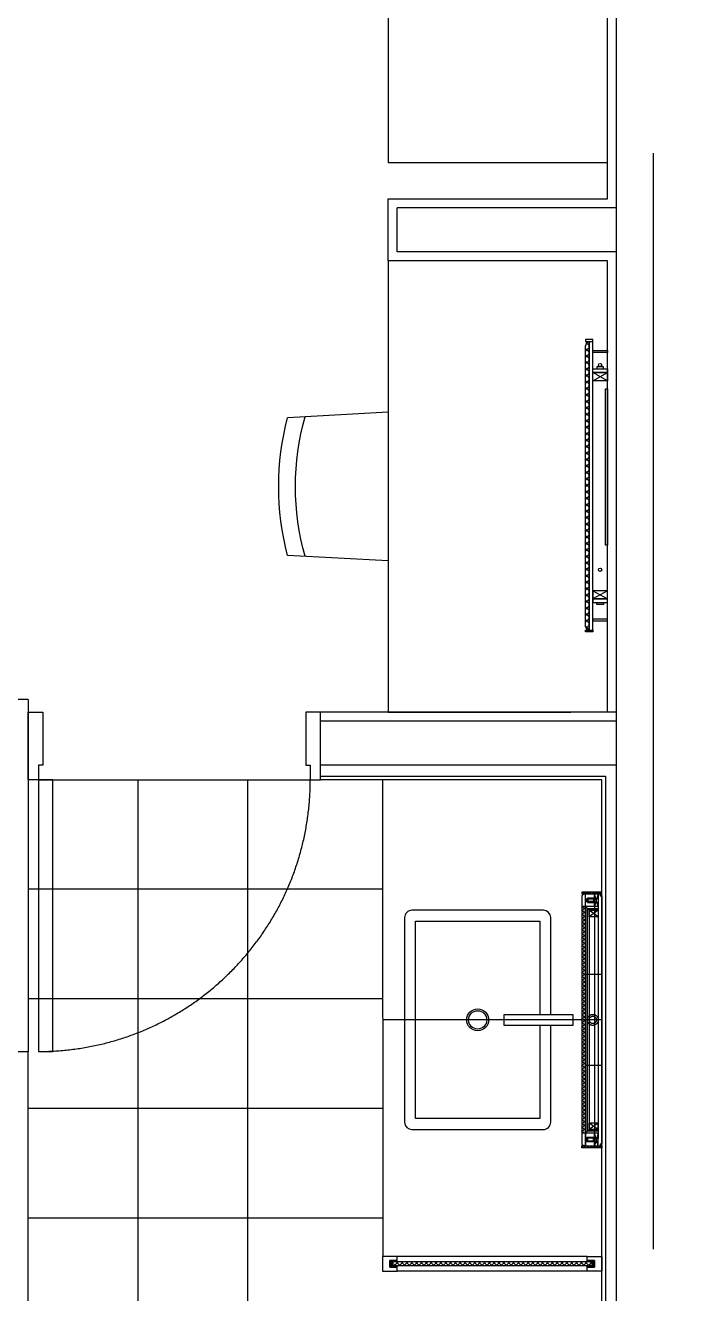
# Model space of a CAD drawing. Header units: millimetres. Extents: x 10000 to 302800, y 6800 to 229018.
# Drawn here: x 197661 to 199478, y 156215 to 159687 of the extents above; entities that cross this region are included whole.
import ezdxf

# ---------------------------------------------------------------- set-up
doc = ezdxf.new("R2010")
doc.units = ezdxf.units.MM
doc.header["$LTSCALE"] = 400
doc.header["$MEASUREMENT"] = 0
for name, pattern in [('X-GRID_5~ROOF$0$CENTER2', [1.125, 0.75, -0.125, 0.125, -0.125]), ('X-ROOM TYPE-SR-2bay_1_8F 확장형-2$0$CONTINOUS', [0]), ('X-ROOM TYPE-SR-2bay_1_8F 확장형-2$0$HIDDEN', [0.375, 0.25, -0.125]), ('X-ROOM TYPE-SR-2bay_1_8F 확장형-2$0$X-ROOM TYPE-SR-2bay_1$0$PHANTOM2', [1.25, 0.625, -0.125, 0.125, -0.125, 0.125, -0.125])]:
    doc.linetypes.add(name, pattern=pattern)
doc.layers.get('0').update_dxf_attribs({"linetype": 'CONTINUOUS'})
for name, color, linetype in [('A-DIM1', 7, 'CONTINUOUS'), ('X-EXT_8F$0$A-254', 254, 'CONTINUOUS'), ('X-GRID_5~ROOF$0$A-CEN1', 1, 'X-GRID_5~ROOF$0$CENTER2'), ('X-ROOM TYPE-SR-2bay_1_8F 확장형-2$0$.WA_Built-in', 252, 'CONTINUOUS'), ('X-ROOM TYPE-SR-2bay_1_8F 확장형-2$0$.WA_BUILT-IN LOW', 252, 'CONTINUOUS'), ('X-ROOM TYPE-SR-2bay_1_8F 확장형-2$0$.WA_Built-in mirror', 252, 'CONTINUOUS'), ('X-ROOM TYPE-SR-2bay_1_8F 확장형-2$0$.WA_Built-in_Lower', 252, 'CONTINUOUS'), ('X-ROOM TYPE-SR-2bay_1_8F 확장형-2$0$.WA_Dim-sc2', 252, 'CONTINUOUS'), ('X-ROOM TYPE-SR-2bay_1_8F 확장형-2$0$.WA_Door Sliding', 252, 'CONTINUOUS'), ('X-ROOM TYPE-SR-2bay_1_8F 확장형-2$0$.WA_Door Swing', 252, 'CONTINUOUS'), ('X-ROOM TYPE-SR-2bay_1_8F 확장형-2$0$.WA_Floor-Fin', 252, 'CONTINUOUS'), ('X-ROOM TYPE-SR-2bay_1_8F 확장형-2$0$.WA_FP_Furn', 252, 'X-ROOM TYPE-SR-2bay_1_8F 확장형-2$0$CONTINOUS'), ('X-ROOM TYPE-SR-2bay_1_8F 확장형-2$0$.WA_FRAMES', 252, 'CONTINUOUS'), ('X-ROOM TYPE-SR-2bay_1_8F 확장형-2$0$.WA_Framing', 252, 'CONTINUOUS'), ('X-ROOM TYPE-SR-2bay_1_8F 확장형-2$0$.WA_GLASSDOOR', 252, 'CONTINUOUS'), ('X-ROOM TYPE-SR-2bay_1_8F 확장형-2$0$.WA_Light', 252, 'CONTINUOUS'), ('X-ROOM TYPE-SR-2bay_1_8F 확장형-2$0$.WA_M ETAL', 252, 'CONTINUOUS'), ('X-ROOM TYPE-SR-2bay_1_8F 확장형-2$0$.WA_METAL', 252, 'CONTINUOUS'), ('X-ROOM TYPE-SR-2bay_1_8F 확장형-2$0$.WA_Plaster', 252, 'CONTINUOUS'), ('X-ROOM TYPE-SR-2bay_1_8F 확장형-2$0$.WA_Sani', 252, 'CONTINUOUS'), ('X-ROOM TYPE-SR-2bay_1_8F 확장형-2$0$.WA_Sani Hidden', 252, 'CONTINUOUS'), ('X-ROOM TYPE-SR-2bay_1_8F 확장형-2$0$.WA_Sani-Fix', 252, 'CONTINUOUS'), ('X-ROOM TYPE-SR-2bay_1_8F 확장형-2$0$.WA_Wall-Fin', 252, 'CONTINUOUS'), ('X-ROOM TYPE-SR-2bay_1_8F 확장형-2$0$.WA_Wall-Finish', 252, 'CONTINUOUS'), ('X-ROOM TYPE-SR-2bay_1_8F 확장형-2$0$.WA_Wall-Glass', 252, 'CONTINUOUS'), ('X-ROOM TYPE-SR-2bay_1_8F 확장형-2$0$A-WALD', 7, 'CONTINUOUS'), ('X-ROOM TYPE-SR-2bay_1_8F 확장형-2$0$X-ROOM TYPE-SR-2bay_1$0$.WA_Sani-Fix', 252, 'CONTINUOUS'), ('X-ROOM TYPE-SR-2bay_1_8F 확장형-2$0$X-ROOM TYPE-SR-2bay_1$0$__Door-bomba', 252, 'CONTINUOUS')]:
    doc.layers.add(name, color=color, linetype=linetype)

# ---------------------------------------------------------------- blocks, each defined once
blk = doc.blocks.new('X-EXT_8F')
at = {"layer": 'X-EXT_8F$0$A-254'}
h = blk.add_hatch(dxfattribs=at)
h.set_pattern_fill('LINE', color=252, scale=100, angle=90)
h.set_pattern_definition([(90, (0, 0), (-317.5, 2e-14), [])])
edge = h.paths.add_edge_path()
edge.add_line((214444.8, 68021.2), (188877.6, 70521.2))
edge.add_line((188877.6, 70521.2), (174255.5, 70521.2))
edge.add_arc((174255.5, 68371.2), 2150, 90, 167)
edge.add_line((172160.6, 68854.9), (172053.9, 68392.8))
edge.add_arc((174148.8, 67909.2), 2150, 167, 180)
edge.add_line((171998.8, 67909.2), (171998.8, 38021.2))
edge.add_arc((174148.8, 38021.2), 2150, 180, 270)
edge.add_line((174148.8, 35871.2), (195098.8, 35871.2))
edge.add_line((195098.8, 35871.2), (195098.8, 36521.2))
edge.add_line((195098.8, 36521.2), (174648.8, 36521.2))
edge.add_arc((174648.8, 38021.2), 1500, 180, 270, ccw=False)
edge.add_line((173148.8, 38021.2), (173148.8, 67371.2))
edge.add_arc((174648.8, 67371.2), 1500, 90, 180, ccw=False)
edge.add_line((174648.8, 68871.2), (187974.8, 68871.2))
edge.add_line((187974.8, 68871.2), (202089.9, 68021.2))
edge.add_line((202089.9, 68021.2), (214444.8, 68021.2))
blk = doc.blocks.new('X-GRID_5~ROOF')
at = {"layer": 'X-GRID_5~ROOF$0$A-CEN1', "ltscale": 10}
blk.add_line((194598.8, 81871.2), (194598.8, 33068.4), dxfattribs=at)
blk = doc.blocks.new('X-ROOM TYPE-SR-2bay_1_8F 확장형-2$0$DOOR-800(WET)')
at = {"linetype": 'X-ROOM TYPE-SR-2bay_1_8F 확장형-2$0$X-ROOM TYPE-SR-2bay_1$0$PHANTOM2', "ltscale": 200}
blk.add_arc((-92.5, -28), 744, 180, 270, dxfattribs=at)
at = {"layer": 'X-ROOM TYPE-SR-2bay_1_8F 확장형-2$0$.WA_Floor-Fin'}
blk.add_line((-92.5, -28), (-92.5, -772), dxfattribs=at)
at = {"layer": 'X-ROOM TYPE-SR-2bay_1_8F 확장형-2$0$X-ROOM TYPE-SR-2bay_1$0$__Door-bomba'}
for points in [[(92.5, 0), (92.5, -40), (-52.5, -40), (-52.5, -28), (-92.5, -28), (-92.5, 0)], [(-92.5, -28), (-836.5, -28), (-836.5, -68), (-92.5, -68)], [(92.5, -800), (92.5, -760), (-52.5, -760), (-52.5, -772), (-92.5, -772), (-92.5, -800)]]:
    blk.add_lwpolyline(points, close=True, dxfattribs=at)
blk = doc.blocks.new('X-ROOM TYPE-SR-2bay_1_8F 확장형-2$0$X-ROOM TYPE-SR-2bay_1$0$A$Cb303d7f0')
at = {"layer": 'X-ROOM TYPE-SR-2bay_1_8F 확장형-2$0$.WA_Sani-Fix', "ltscale": 250}
for p, q in [((0.1, 482.1), (0, 482.1)), ((0, 482.1), (2.4, 482.1)), ((0, 482.1), (0, 482.1)), ((0.1, 455.8), (0, 455.7)), ((0, 455.7), (2.4, 455.7)), ((0, 455.7), (0, 455.7)), ((0.1, 455.8), (0.1, 482.1)), ((2.4, 484.9), (2.9, 485.4)), ((2.9, 485.3), (2.4, 484.8)), ((2.4, 484.9), (2.4, 453)), ((2.4, 478.1), (2.9, 478.5)), ((2.4, 475.6), (2.9, 475.7)), ((2.4, 462.3), (2.9, 462.2)), ((2.4, 459.7), (2.9, 459.3)), ((2.4, 453), (2.9, 452.5)), ((2.4, 453), (2.9, 452.5)), ((2.9, 485.4), (2.9, 452.5)), ((2.9, 485.4), (17.9, 485.4)), ((17.9, 485.3), (2.9, 485.3)), ((17.9, 478.5), (2.9, 478.5)), ((17.9, 475.7), (2.9, 475.7)), ((17.9, 462.2), (2.9, 462.2)), ((17.9, 459.3), (2.9, 459.3)), ((17.9, 452.5), (2.9, 452.5)), ((2.9, 452.5), (17.9, 452.5)), ((17.9, 485.4), (18.4, 484.9)), ((17.9, 485.4), (17.9, 452.5)), ((18.4, 484.8), (17.9, 485.3)), ((18.4, 478.1), (17.9, 478.5)), ((18.4, 475.6), (17.9, 475.7)), ((18.4, 462.3), (17.9, 462.2)), ((18.4, 459.7), (17.9, 459.3)), ((17.9, 452.5), (18.4, 453)), ((17.9, 452.5), (18.4, 453)), ((18.4, 484.9), (18.4, 453)), ((19.1, 458.5), (18.4, 458.5)), ((61.3, 469), (19.1, 469)), ((19.1, 469), (19.1, 468.5)), ((19.1, 469), (19.1, 468.5)), ((19.1, 468.6), (19.1, 468.6)), ((19.1, 468.5), (19.1, 281.5)), ((37.4, 469), (37.4, 469)), ((37.4, 469), (37.5, 468.9)), ((37.5, 468.9), (37.5, 469)), ((37.5, 468.9), (37.8, 468.9)), ((37.5, 468.9), (37.5, 468.9)), ((37.8, 468.9), (37.8, 468)), ((42.6, 468), (37.8, 468)), ((39.4, 469), (39.4, 468)), ((40.2, 467.2), (40.2, 468)), ((40.2, 390), (40.2, 463.8)), ((41, 469), (41, 468)), ((42.6, 468.9), (42.9, 468.9)), ((42.6, 468.9), (42.6, 468)), ((42.9, 469), (42.9, 469)), ((42.9, 469), (42.9, 468.9)), ((42.9, 468.9), (43, 468.9)), ((43, 468.9), (43, 469)), ((43, 469), (43, 469)), ((61.3, 469), (61.3, 468.5)), ((61.3, 469), (61.3, 468.5)), ((61.3, 390), (61.3, 468.5)), ((19.1, 445.6), (17.9, 444.4)), ((17.9, 444.4), (19.1, 443.2)), ((40.2, 286.2), (40.2, 360)), ((61.3, 281.5), (61.3, 360)), ((0.1, 294.2), (0, 294.3)), ((0, 294.3), (2.4, 294.3)), ((0, 294.3), (0, 294.3)), ((0.1, 294.2), (0.1, 267.9)), ((2.4, 297), (2.9, 297.5)), ((2.4, 297), (2.9, 297.5)), ((2.4, 265.1), (2.4, 297)), ((2.4, 290.3), (2.9, 290.7)), ((2.4, 287.7), (2.9, 287.8)), ((2.9, 264.6), (2.9, 297.5)), ((17.9, 297.5), (2.9, 297.5)), ((2.9, 297.5), (17.9, 297.5)), ((17.9, 290.7), (2.9, 290.7)), ((17.9, 287.8), (2.9, 287.8)), ((19.1, 304.8), (17.9, 303.6)), ((19.1, 302.4), (17.9, 303.6)), ((17.9, 264.6), (17.9, 297.5)), ((17.9, 297.5), (18.4, 297)), ((17.9, 297.5), (18.4, 297)), ((18.4, 290.3), (17.9, 290.7)), ((18.4, 287.7), (17.9, 287.8)), ((18.4, 265.1), (18.4, 297)), ((19.1, 291.5), (18.4, 291.5)), ((61.2, 281), (19.2, 281)), ((27.3, 281.2), (27.2, 281.2)), ((37.4, 281.1), (37.4, 281)), ((37.5, 281.1), (37.4, 281.1)), ((40.2, 281), (37.5, 281.1)), ((37.5, 281), (37.5, 281.1)), ((37.5, 281.1), (37.5, 281.1)), ((37.5, 281), (37.5, 281)), ((40.2, 281), (40.2, 282.7)), ((42.9, 281.1), (40.2, 281)), ((40.2, 281), (40.2, 281)), ((43, 281.1), (42.9, 281.1)), ((42.9, 281.1), (42.9, 281.1)), ((42.9, 281.1), (42.9, 281)), ((43, 281), (43, 281.1)), ((43, 281), (43, 281)), ((53.3, 281.2), (53.1, 281.2)), ((0.1, 267.9), (0, 267.9)), ((0, 267.9), (2.4, 267.9)), ((0, 267.9), (0, 267.9)), ((2.4, 274.4), (2.9, 274.3)), ((2.4, 271.9), (2.9, 271.5)), ((2.9, 264.7), (2.4, 265.2)), ((2.4, 265.1), (2.9, 264.6)), ((17.9, 274.3), (2.9, 274.3)), ((17.9, 271.5), (2.9, 271.5)), ((17.9, 264.7), (2.9, 264.7)), ((2.9, 264.6), (17.9, 264.6)), ((18.4, 274.4), (17.9, 274.3)), ((18.4, 271.9), (17.9, 271.5)), ((18.4, 265.2), (17.9, 264.7)), ((17.9, 264.6), (18.4, 265.1))]:
    blk.add_line(p, q, dxfattribs=at)
blk.add_lwpolyline([(1500.1, 0), (0.1, 0), (0.1, 750), (1500.1, 750), (1500.1, 0)], dxfattribs=at)
for points in [[(1335.1, 680), (1335.1, 75), (100.1, 75), (100.1, 680)], [(1305.1, 650), (1305.1, 105), (130.1, 105), (130.1, 650)], [(30, 360), (160, 360), (160, 390), (30, 390)]]:
    blk.add_lwpolyline(points, close=True, dxfattribs=at)
for centre, radius in [((40.2, 465.5), 1.3), ((260.1, 375), 25), ((40.2, 284.5), 1.3)]:
    blk.add_circle(centre, radius, dxfattribs=at)
for centre, start, end in [((59.3, 468.5), 0, 3.3367), ((21.1, 281.5), 180, 195.3918)]:
    blk.add_arc(centre, 2, start, end, dxfattribs=at)
for points, knots in [([(19.8, 469), (19.7, 469), (19.7, 469), (19.6, 469), (19.5, 469), (19.5, 468.9), (19.4, 468.9), (19.4, 468.9), (19.3, 468.9), (19.3, 468.9), (19.3, 468.9), (19.3, 468.8), (19.2, 468.8), (19.2, 468.8), (19.2, 468.8), (19.2, 468.8), (19.2, 468.8), (19.2, 468.8), (19.2, 468.8), (19.2, 468.7), (19.1, 468.7), (19.1, 468.7), (19.1, 468.7), (19.1, 468.7), (19.1, 468.7), (19.1, 468.6), (19.1, 468.6), (19.1, 468.6)], [0, 0, 0, 0, 0.0866325, 0.1633608, 0.2311611, 0.2909686, 0.3436484, 0.3899998, 0.4307608, 0.4666085, 0.4981597, 0.5259888, 0.5506554, 0.5726583, 0.5924328, 0.6103575, 0.6267612, 0.6419303, 0.6561173, 0.6695449, 0.6823696, 0.6946929, 0.7065976, 0.7294207, 0.7513152, 0.7726837, 0.793902, 0.793902, 0.793902, 0.793902]), ([(19.1, 468.6), (19.1, 468.6), (19.1, 468.6), (19.1, 468.5), (19.1, 468.5)], [0, 0, 0, 0, 0.0584614, 0.1164704, 0.1164704, 0.1164704, 0.1164704]), ([(19.1, 468.5), (19.1, 457.9), (19.1, 437.6), (19.1, 408.6), (19.2, 390.2), (19.4, 381.5)], [0, 0, 0, 0, 31.864203, 60.930077, 87.033705, 87.033705, 87.033705, 87.033705]), ([(37.4, 469), (36.2, 468.9), (33.8, 468.9), (30.4, 468.8), (27.3, 468.8), (24.6, 468.7), (22.4, 468.6), (20.7, 468.7), (19.7, 468.5), (19.3, 468.6), (19.2, 468.6)], [0, 0, 0, 0, 3.647384, 7.111085, 10.272064, 13.020797, 15.264549, 16.92805, 17.955406, 18.189779, 18.189779, 18.189779, 18.189779]), ([(37.8, 468.9), (37.8, 468.9), (37.8, 469), (37.8, 469), (37.8, 469)], [0, 0, 0, 0, 0.03296022, 0.06527932, 0.06527932, 0.06527932, 0.06527932]), ([(40.2, 467.2), (40, 467.2), (39.6, 467.2), (39.1, 466.8), (38.7, 466.4), (38.5, 465.8), (38.5, 465.2), (38.7, 464.6), (39.1, 464.2), (39.6, 463.8), (40, 463.8), (40.2, 463.8)], [0, 0, 0, 0, 0.596081, 1.192099, 1.787989, 2.383764, 2.979488, 3.575246, 4.171106, 4.767086, 5.363145, 5.363145, 5.363145, 5.363145]), ([(40.2, 463.8), (40.4, 463.8), (40.8, 463.8), (41.3, 464.2), (41.7, 464.6), (41.9, 465.2), (41.9, 465.8), (41.7, 466.4), (41.3, 466.8), (40.8, 467.2), (40.4, 467.2), (40.2, 467.2)], [0, 0, 0, 0, 0.596081, 1.192099, 1.787989, 2.383764, 2.979488, 3.575246, 4.171106, 4.767086, 5.363145, 5.363145, 5.363145, 5.363145]), ([(61.2, 468.6), (61.1, 468.6), (60.7, 468.5), (59.7, 468.7), (58.1, 468.6), (55.9, 468.7), (53.1, 468.8), (50, 468.8), (46.6, 468.9), (44.2, 468.9), (43, 469)], [0, 0, 0, 0, 0.234373, 1.261729, 2.92523, 5.168982, 7.917714, 11.078693, 14.542395, 18.189779, 18.189779, 18.189779, 18.189779]), ([(61, 468.9), (61, 468.9), (61, 468.9), (60.9, 469), (60.8, 469), (60.8, 469), (60.7, 469), (60.7, 469)], [0, 0, 0, 0, 0.0535902, 0.1145196, 0.1836841, 0.26205, 0.3506713, 0.3506713, 0.3506713, 0.3506713]), ([(61.3, 468.8), (61.3, 468.8), (61.3, 468.8), (61.2, 468.8), (61.2, 468.8), (61.2, 468.8), (61.2, 468.8), (61.2, 468.9), (61.1, 468.9), (61.1, 468.9), (61.1, 468.9), (61.1, 468.9)], [0, 0, 0, 0, 0.0170271, 0.0354713, 0.0556848, 0.0780702, 0.1030885, 0.1312662, 0.1631967, 0.1995095, 0.2408535, 0.2408535, 0.2408535, 0.2408535]), ([(61.2, 390), (61.2, 395.9), (61.3, 411.4), (61.3, 437.6), (61.3, 457.9), (61.3, 468.5)], [8.533766, 8.533766, 8.533766, 8.533766, 26.103627, 55.169502, 87.033706, 87.033706, 87.033706, 87.033706]), ([(61.3, 468.6), (61.3, 468.6), (61.3, 468.6), (61.3, 468.6), (61.3, 468.7), (61.3, 468.7), (61.3, 468.7), (61.3, 468.7), (61.3, 468.7), (61.3, 468.7), (61.3, 468.7), (61.3, 468.7), (61.3, 468.8), (61.3, 468.8), (61.3, 468.8)], [0, 0, 0, 0, 0.0138195, 0.0272366, 0.0404187, 0.0534882, 0.0665439, 0.079683, 0.0929976, 0.1065828, 0.1205432, 0.1349973, 0.150084, 0.166006, 0.166006, 0.166006, 0.166006]), ([(19.1, 381.3), (19.1, 381.4), (19.2, 381.4), (19.3, 381.4), (19.3, 381.5), (19.4, 381.5)], [0, 0, 0, 0, 0.0540681, 0.1539822, 0.3064699, 0.3064699, 0.3064699, 0.3064699]), ([(19.4, 368.5), (19.3, 368.5), (19.3, 368.6), (19.2, 368.6), (19.1, 368.6), (19.1, 368.7)], [0, 0, 0, 0, 0.1524879, 0.2524019, 0.30647, 0.30647, 0.30647, 0.30647]), ([(19.1, 281.5), (19.1, 292.1), (19.1, 312.4), (19.1, 341.4), (19.2, 359.8), (19.4, 368.5)], [0, 0, 0, 0, 31.839941, 60.917528, 87.033707, 87.033707, 87.033707, 87.033707]), ([(19.4, 368.5), (19.4, 369.9), (19.4, 372.6), (19.4, 377), (19.4, 379.9), (19.4, 381.5)], [0, 0, 0, 0, 3.972468, 8.356626, 12.934128, 12.934128, 12.934128, 12.934128]), ([(61.3, 281.5), (61.3, 292.1), (61.3, 312.4), (61.3, 338.6), (61.2, 354.1), (61.2, 360)], [0, 0, 0, 0, 31.864206, 60.930082, 78.499943, 78.499943, 78.499943, 78.499943]), ([(27.2, 281.2), (26.2, 281.2), (24.6, 281.3), (22.4, 281.4), (20.6, 281.3), (19.8, 281.5), (19.2, 281.4), (19.1, 281.5)], [0, 0, 0, 0, 2.748761, 4.992542, 6.65606, 7.683409, 8.042773, 8.042773, 8.042773, 8.042773]), ([(37.4, 281.1), (36.2, 281.1), (33.8, 281.1), (31.3, 281.1), (29.9, 281.2), (29.7, 281.2)], [0, 0, 0, 0, 3.647378, 7.111, 7.700546, 7.700546, 7.700546, 7.700546]), ([(40.2, 282.7), (40, 282.7), (39.6, 282.8), (39.1, 283.1), (38.7, 283.6), (38.5, 284.2), (38.5, 284.8), (38.7, 285.3), (39.1, 285.8), (39.6, 286.1), (40, 286.2), (40.2, 286.2)], [0, 0, 0, 0, 0.596081, 1.192099, 1.787989, 2.383764, 2.979488, 3.575246, 4.171106, 4.767086, 5.363145, 5.363145, 5.363145, 5.363145]), ([(40.2, 286.2), (40.4, 286.2), (40.8, 286.1), (41.3, 285.8), (41.7, 285.3), (41.9, 284.8), (41.9, 284.2), (41.7, 283.6), (41.3, 283.1), (40.8, 282.8), (40.4, 282.7), (40.2, 282.7)], [0, 0, 0, 0, 0.596081, 1.192099, 1.787989, 2.383764, 2.979488, 3.575246, 4.171106, 4.767086, 5.363145, 5.363145, 5.363145, 5.363145]), ([(50.7, 281.2), (50.5, 281.2), (49.2, 281.1), (46.6, 281.1), (44.2, 281.1), (43, 281.1)], [0, 0, 0, 0, 0.589545, 4.053167, 7.700546, 7.700546, 7.700546, 7.700546]), ([(61.3, 281.5), (61.3, 281.4), (60.6, 281.5), (59.8, 281.3), (58.1, 281.4), (55.9, 281.3), (54.2, 281.2), (53.3, 281.2)], [0, 0, 0, 0, 0.359364, 1.386712, 3.05023, 5.294011, 8.042772, 8.042772, 8.042772, 8.042772]), ([(61.2, 281), (61.3, 281.1), (61.3, 281.2), (61.3, 281.4), (61.3, 281.5)], [0, 0, 0, 0, 0.2684687, 0.5368718, 0.5368718, 0.5368718, 0.5368718])]:
    blk.add_open_spline(points, degree=3, knots=knots, dxfattribs=at)
for points in [[(19.2, 468.5), (19.1, 468.5), (19.1, 468.5), (19.1, 468.5)], [(19.2, 468.6), (19.2, 468.6), (19.2, 468.6), (19.2, 468.5)], [(42.6, 469), (42.6, 469), (42.6, 469), (42.6, 469)], [(42.6, 469), (42.6, 469), (42.6, 468.9), (42.6, 468.9)], [(61.1, 468.9), (61.1, 468.9), (61, 468.9), (61, 468.9)], [(61.3, 468.5), (61.3, 468.6), (61.2, 468.6), (61.2, 468.6)], [(61.3, 468.5), (61.3, 468.5), (61.3, 468.5), (61.3, 468.5)], [(29.7, 281.2), (28.9, 281.2), (28.1, 281.2), (27.3, 281.2)], [(53.1, 281.2), (52.3, 281.2), (51.5, 281.2), (50.7, 281.2)]]:
    blk.add_open_spline(points, degree=3, dxfattribs=at)
blk = doc.blocks.new('X-ROOM TYPE-SR-2bay_1_8F 확장형-2$0$A$C1701355A')
at = {"layer": 'X-ROOM TYPE-SR-2bay_1_8F 확장형-2$0$.WA_Light', "linetype": 'X-ROOM TYPE-SR-2bay_1_8F 확장형-2$0$HIDDEN', "ltscale": 10}
for points in [[(-29.5, -5.6), (-12.1, 11.7), (-2.9, 2.5), (-20.4, -14.9), (-22.4, -14.3), (-28.5, -8.3), (-29.5, -5.6)], [(-18.1, -14.2), (-1, 2.9), (-11.8, 13.8), (-28.8, -3.2)], [(-27.3, -6.2), (-12, 9.1), (-5.8, 2.9), (-21.2, -12.3)], [(-29.5, -5.6), (-27.3, -6.2), (-21.2, -12.3), (-20.3, -14.8)], [(-16, -7.2), (-14.3, -8.9)], [(-8.7, 0), (-7.1, -1.7)]]:
    blk.add_lwpolyline(points, dxfattribs=at)
blk.add_lwpolyline([(-22.3, -11.2), (-26, -7.5), (-24.6, -6.1), (-20.9, -9.8)], close=True, dxfattribs=at)
blk = doc.blocks.new('X-ROOM TYPE-SR-2bay_1_8F 확장형-2$0$A$C61A5519C')
at = {"layer": 'X-ROOM TYPE-SR-2bay_1_8F 확장형-2$0$.WA_Light', "linetype": 'X-ROOM TYPE-SR-2bay_1_8F 확장형-2$0$HIDDEN', "ltscale": 10, "rotation": 44.99999999999411}
blk.add_blockref('X-ROOM TYPE-SR-2bay_1_8F 확장형-2$0$A$C1701355A', (6.3, 9.1), dxfattribs=at)
blk = doc.blocks.new('X-ROOM TYPE-SR-2bay_1_8F 확장형-2$0$mr')
at = {"layer": 'X-ROOM TYPE-SR-2bay_1_8F 확장형-2$0$.WA_M ETAL'}
h = blk.add_hatch(dxfattribs=at)
h.set_pattern_fill('ANSI32', color=256, scale=15, angle=-90)
h.set_pattern_definition([(315, (-23359.6275, 437694.648), (3.977475644, 3.977475644), []), (315, (-23359.6275, 437691.996), (3.977475644, 3.977475644), [])])
h.paths.add_polyline_path([(-55, 350), (-55, 345), (0, 345), (0, 350)])
h = blk.add_hatch(dxfattribs=at)
h.set_pattern_fill('NET', color=256, scale=60, angle=-45)
h.set_pattern_definition([(315, (2329112.2085, 3855536.917), (5.303300859, 5.303300859), []), (45, (2329112.2085, 3855536.917), (-5.303300859, 5.303300859), [])])
h.paths.add_polyline_path([(-45, 310), (-55, 310), (-55, -310), (-45, -310)])
h = blk.add_hatch(dxfattribs=at)
h.set_pattern_fill('ANSI32', color=256, scale=15, angle=-90)
h.set_pattern_definition([(315, (-23359.6275, 437574.648), (3.977475644, 3.977475644), []), (315, (-23359.6275, 437571.996), (3.977475644, 3.977475644), [])])
h.paths.add_polyline_path([(-55, -350), (-55, -345), (0, -345), (0, -350)])
at = {"layer": 'X-ROOM TYPE-SR-2bay_1_8F 확장형-2$0$.WA_Framing', "linetype": 'X-ROOM TYPE-SR-2bay_1_8F 확장형-2$0$HIDDEN', "ltscale": 20}
for p, q in [((-10, 345), (-20, 310)), ((-10, 310), (-20, 345)), ((-35, 300), (-35, 282.5)), ((-10, 300), (-35, 282.5)), ((-10, 282.5), (-35, 300)), ((-35, -300), (-35, -282.5)), ((-10, -300), (-35, -282.5)), ((-10, -282.5), (-35, -300)), ((-20, -345), (-20, -310)), ((-10, -345), (-20, -310)), ((-10, -310), (-20, -345))]:
    blk.add_line(p, q, dxfattribs=at)
at = {"layer": 'X-ROOM TYPE-SR-2bay_1_8F 확장형-2$0$.WA_Framing', "ltscale": 20}
for p, q in [((-35, 300), (-45, 310)), ((-40, 305), (-40, -305)), ((-40, 305), (-10, 305)), ((-35, -300), (-45, -310)), ((-10, -305), (-40, -305))]:
    blk.add_line(p, q, dxfattribs=at)
at = {"layer": 'X-ROOM TYPE-SR-2bay_1_8F 확장형-2$0$.WA_Framing', "linetype": 'X-ROOM TYPE-SR-2bay_1_8F 확장형-2$0$HIDDEN', "ltscale": 20}
for points in [[(-10, 345), (-10, 310), (-20, 310), (-20, 345)], [(-10, 300), (-10, 282.5), (-35, 282.5), (-35, 300)], [(-10, -300), (-10, -282.5), (-35, -282.5), (-35, -300)], [(-10, -345), (-10, -310), (-20, -310), (-20, -345)]]:
    blk.add_lwpolyline(points, close=True, dxfattribs=at)
at = {"layer": 'X-ROOM TYPE-SR-2bay_1_8F 확장형-2$0$.WA_M ETAL'}
for p, q in [((-45, 310), (-55, 310)), ((-45, -310), (-55, -310))]:
    blk.add_line(p, q, dxfattribs=at)
for points in [[(-55, 350), (-55, 345), (0, 345), (0, 350)], [(-50, 344), (-55, 340), (-55, -340), (-50, -344), (-45, -344), (-45, 344)], [(-55, -350), (-55, -345), (0, -345), (0, -350)]]:
    blk.add_lwpolyline(points, close=True, dxfattribs=at)
at = {"layer": 'X-ROOM TYPE-SR-2bay_1_8F 확장형-2$0$.WA_M ETAL', "linetype": 'X-ROOM TYPE-SR-2bay_1_8F 확장형-2$0$HIDDEN', "ltscale": 50}
for points in [[(-45, 125), (0, 125)], [(0, -125), (-45, -125)]]:
    blk.add_lwpolyline(points, dxfattribs=at)
at = {"layer": 'X-ROOM TYPE-SR-2bay_1_8F 확장형-2$0$.WA_Wall-Finish'}
for p, q in [((-20, 345), (-20, 310)), ((-20, 345), (-20, 310)), ((-10, 345), (-10, -325)), ((0, 340), (0, -340)), ((-10, 310), (-45, 310)), ((-45, 310), (-45, -344)), ((-10, 300), (-35, 300)), ((-35, 300), (-35, -300)), ((-10, -310), (-45, -310)), ((-10, -300), (-35, -300)), ((-20, -310), (-20, -345))]:
    blk.add_line(p, q, dxfattribs=at)
for points in [[(0, 345), (-5, 345), (-5, 340), (0, 340)], [(0, -340), (-5, -340), (-5, -345), (0, -345)]]:
    blk.add_lwpolyline(points, dxfattribs=at)
at = {"layer": 'X-ROOM TYPE-SR-2bay_1_8F 확장형-2$0$.WA_Built-in', "yscale": 0.7999999999999986, "rotation": 270}
for p, xscale, zscale in [((-28.4, 324.2), 0.7999999999999986, 0.7999999999999986), ((-28.4, -324.2), -0.7999999999999986, 0.7999999999999988)]:
    blk.add_blockref('X-ROOM TYPE-SR-2bay_1_8F 확장형-2$0$A$C61A5519C', p, dxfattribs=dict(at, xscale=xscale, zscale=zscale))
blk = doc.blocks.new('X-ROOM TYPE-SR-2bay_1_8F 확장형-2$0$A$C1CB516A0')
at = {"layer": 'X-ROOM TYPE-SR-2bay_1_8F 확장형-2$0$.WA_Built-in', "linetype": 'X-ROOM TYPE-SR-2bay_1_8F 확장형-2$0$HIDDEN', "ltscale": 50}
blk.add_lwpolyline([(13.5, 35, -0.000893), (14.5, 35), (695, 35)], format="xyb", dxfattribs=at)
at = {"layer": 'X-ROOM TYPE-SR-2bay_1_8F 확장형-2$0$.WA_M ETAL', "linetype": 'X-ROOM TYPE-SR-2bay_1_8F 확장형-2$0$HIDDEN', "ltscale": 25}
for radius in [15, 10]:
    blk.add_circle((350, 30), radius, dxfattribs=at)
at = {"layer": 'X-ROOM TYPE-SR-2bay_1_8F 확장형-2$0$.WA_Sani', "rotation": 90}
blk.add_blockref('X-ROOM TYPE-SR-2bay_1_8F 확장형-2$0$mr', (350, 55), dxfattribs=at)
blk = doc.blocks.new('X-ROOM TYPE-SR-2bay_1_8F 확장형-2$0$wash basin')
at = {"layer": 'X-ROOM TYPE-SR-2bay_1_8F 확장형-2$0$.WA_Sani-Fix', "ltscale": 250}
blk.add_lwpolyline([(-15, 332.9), (-15, 520), (15, 520), (15, 332.9)], close=True, dxfattribs=at)
blk.add_lwpolyline([(-15, 460), (-280, 460, 0.414213), (-300, 440), (-300, 80, 0.414214), (-280, 60), (280, 60, 0.414213), (300, 80), (300, 440, 0.414214), (280, 460), (15, 460)], format="xyb", dxfattribs=at)
blk.add_lwpolyline([(15, 430), (270, 430), (270, 90), (-270, 90), (-270, 430), (-15, 430)], dxfattribs=at)
for radius in [30, 25]:
    blk.add_circle((0, 260), radius, dxfattribs=at)
at = {"layer": 'X-ROOM TYPE-SR-2bay_1_8F 확장형-2$0$X-ROOM TYPE-SR-2bay_1$0$.WA_Sani-Fix', "ltscale": 250}
blk.add_line((0, 600), (0, 0), dxfattribs=at)
blk = doc.blocks.new('X-ROOM TYPE-SR-2bay_1_8F 확장형-2$0$X-ROOM TYPE-SR-2bay_1$0$X-ROOM TYPE-SR-2bay_1$0$A$Cad202b06')
at = {"layer": 'X-ROOM TYPE-SR-2bay_1_8F 확장형-2$0$.WA_FP_Furn', "ltscale": 0.2}
for p, q in [((4.5, 0), (19.3, 275.2)), ((411, 0), (396.2, 275.2))]:
    blk.add_line(p, q, dxfattribs=at)
for radius, start, end in [(750.5, 75.4592, 104.5408), (704.7, 74.2726, 105.7274)]:
    blk.add_arc((207.7, -451.2), radius, start, end, dxfattribs=at)
blk = doc.blocks.new('X-ROOM TYPE-SR-2bay_1_8F 확장형-2$0$A$Ca957b1fe')
at = {"layer": 'X-ROOM TYPE-SR-2bay_1_8F 확장형-2$0$.WA_M ETAL', "ltscale": 300}
h = blk.add_hatch(dxfattribs=at)
h.set_pattern_fill('ANSI32', color=251, scale=20)
h.set_pattern_definition([(45, (19842.8735, -653220.911), (-5.30330086, 5.30330086), []), (45, (19846.409, -653220.911), (-5.30330086, 5.30330086), [])])
h.paths.add_polyline_path([(0, 18), (0, 15), (0, 0), (20, 0), (20, 3), (3, 3), (3, 15), (20, 15), (20, 18)])
at = {"layer": 'X-ROOM TYPE-SR-2bay_1_8F 확장형-2$0$.WA_Door Sliding', "ltscale": 300}
for centre, start, end in [((20, 14.5), 86.9677, 263.3239), ((20, 3.5), 96.6761, 273.0323)]:
    blk.add_arc(centre, 0.502, start, end, dxfattribs=at)
blk.add_ellipse((4.5, 9), major_axis=(0, -3.1), ratio=0.483251, dxfattribs=at)
at = {"layer": 'X-ROOM TYPE-SR-2bay_1_8F 확장형-2$0$.WA_FRAMES', "linetype": 'X-ROOM TYPE-SR-2bay_1_8F 확장형-2$0$HIDDEN', "ltscale": 20}
for p, q in [((8, 18), (0, 18)), ((0, 0), (0, 18)), ((8, 0), (0, 0))]:
    blk.add_line(p, q, dxfattribs=at)
at = {"layer": 'X-ROOM TYPE-SR-2bay_1_8F 확장형-2$0$.WA_M ETAL', "ltscale": 20}
blk.add_lwpolyline([(0, 18), (0, 15), (0, 0), (20, 0), (20, 3), (3, 3), (3, 15), (20, 15), (20, 18), (0, 18)], dxfattribs=at)
at = {"layer": 'X-ROOM TYPE-SR-2bay_1_8F 확장형-2$0$.WA_Wall-Glass', "ltscale": 30}
blk.add_lwpolyline([(12, 14), (8.5, 14), (6, 12.3), (6, 5.6), (8.6, 4), (12, 4)], dxfattribs=at)
blk = doc.blocks.new('X-ROOM TYPE-SR-2bay_1_8F 확장형-2$0$A$C21c5e05f')
at = {"layer": 'X-ROOM TYPE-SR-2bay_1_8F 확장형-2$0$.WA_Dim-sc2'}
h = blk.add_hatch(dxfattribs=at)
h.set_pattern_fill('NET', color=256, scale=75, angle=-315, style=0)
h.set_pattern_definition([(315, (-34030.76, 24087.789), (-6.629126, -6.629126), []), (225, (-34030.76, 24087.789), (-6.629126, 6.629126), [])])
h.paths.add_polyline_path([(27, 15), (572.9, 15), (574.9, 17), (574.9, 23), (572.9, 25), (27, 25), (25, 23), (25, 17)])
at = {"layer": 'X-ROOM TYPE-SR-2bay_1_8F 확장형-2$0$.WA_GLASSDOOR'}
for p, q in [((559.9, 40), (40, 40)), ((559.9, 0), (40, 0))]:
    blk.add_line(p, q, dxfattribs=at)
for points in [[(40, 29), (40, 40), (0, 40), (0, 0), (40, 0), (40, 11), (20, 11), (20, 29)], [(559.9, 29), (559.9, 40), (599.9, 40), (599.9, 0), (559.9, 0), (559.9, 11), (579.9, 11), (579.9, 29)], [(27, 15), (572.9, 15), (574.9, 17), (574.9, 23), (572.9, 25), (27, 25), (25, 23), (25, 17)]]:
    blk.add_lwpolyline(points, close=True, dxfattribs=at)
at = {"layer": 'X-ROOM TYPE-SR-2bay_1_8F 확장형-2$0$.WA_METAL'}
blk.add_blockref('X-ROOM TYPE-SR-2bay_1_8F 확장형-2$0$A$Ca957b1fe', (20, 11), dxfattribs=at)
at = {"layer": 'X-ROOM TYPE-SR-2bay_1_8F 확장형-2$0$.WA_METAL', "xscale": -1}
blk.add_blockref('X-ROOM TYPE-SR-2bay_1_8F 확장형-2$0$A$Ca957b1fe', (579.9, 11), dxfattribs=at)
blk = doc.blocks.new('X-ROOM TYPE-SR-2bay_1_8F 확장형-2')
at = {"layer": 'X-ROOM TYPE-SR-2bay_1_8F 확장형-2$0$.WA_BUILT-IN LOW'}
h = blk.add_hatch(dxfattribs=at)
h.set_pattern_fill('NET', color=256, scale=100, angle=45, style=0)
h.set_pattern_definition([(45, (230265.278, 99835.044), (-8.8388348, 8.8388348), []), (135, (230265.278, 99835.044), (-8.8388348, -8.8388348), [])])
h.paths.add_polyline_path([(194423.8, 63354.5), (194423.8, 62566), (194418.5, 62566), (194413.8, 62576.8), (194413.8, 63343), (194418.5, 63354.5)])
for p, q in [((194413.8, 62574.9), (194413.8, 63343)), ((194423.8, 62566), (194423.8, 63354.5)), ((194473.8, 63248.6), (194433.8, 63271)), ((194433.8, 63248.6), (194473.8, 63271)), ((194473.8, 62673.5), (194433.8, 62651)), ((194433.8, 62673.5), (194473.8, 62651))]:
    blk.add_line(p, q, dxfattribs=at)
for points in [[(194423.8, 63354.5), (194423.8, 62566), (194418.5, 62566), (194413.8, 62576.8), (194413.8, 63343), (194418.5, 63354.5)], [(194473.8, 63248.6), (194433.8, 63248.6), (194433.8, 63271), (194473.8, 63271)], [(194444.5, 63286.6), (194444.5, 63281), (194463.2, 63281), (194463.2, 63286.6)], [(194473.8, 62673.5), (194433.8, 62673.5), (194433.8, 62651), (194473.8, 62651)], [(194444.5, 62635.5), (194444.5, 62641), (194463.2, 62641), (194463.2, 62635.5)]]:
    blk.add_lwpolyline(points, close=True, dxfattribs=at)
for centre in [(194453.8, 63291.1), (194453.8, 62731)]:
    blk.add_circle(centre, 4.52, dxfattribs=at)
at = {"layer": 'X-ROOM TYPE-SR-2bay_1_8F 확장형-2$0$.WA_Built-in mirror', "linetype": 'X-ROOM TYPE-SR-2bay_1_8F 확장형-2$0$CONTINOUS'}
for points in [[(194433.8, 63271), (194433.8, 63281), (194473.8, 63281), (194473.8, 63271)], [(194433.8, 62651), (194433.8, 62641), (194473.8, 62641), (194473.8, 62651)]]:
    blk.add_lwpolyline(points, close=True, dxfattribs=at)
at = {"layer": 'X-ROOM TYPE-SR-2bay_1_8F 확장형-2$0$.WA_Built-in_Lower', "ltscale": 250}
blk.add_line((193858.8, 62156.3), (193859.1, 60851.3), dxfattribs=at)
at = {"layer": 'X-ROOM TYPE-SR-2bay_1_8F 확장형-2$0$.WA_Built-in_Lower'}
blk.add_lwpolyline([(194473.8, 62341.3), (194473.8, 63576.3), (193873.8, 63576.3), (193873.8, 62341.3), (194373.8, 62341.3)], dxfattribs=at)
at = {"layer": 'X-ROOM TYPE-SR-2bay_1_8F 확장형-2$0$.WA_Floor-Fin'}
for p, q in [((193188.8, 62156.3), (193188.8, 59911.3)), ((193488.8, 62156.3), (193488.8, 59911.3)), ((193858.8, 61856.3), (192888.8, 61856.3)), ((193858.8, 61556.3), (192888.8, 61556.3)), ((193858.8, 61256.3), (192888.8, 61256.3)), ((193858.8, 60956.3), (192888.8, 60956.3))]:
    blk.add_line(p, q, dxfattribs=at)
at = {"layer": 'X-ROOM TYPE-SR-2bay_1_8F 확장형-2$0$.WA_FP_Furn', "ltscale": 0.2}
blk.add_lwpolyline([(194473.8, 65336.2), (193873.8, 65336.2), (193873.8, 63846.3), (194473.8, 63846.3)], dxfattribs=at)
at = {"layer": 'X-ROOM TYPE-SR-2bay_1_8F 확장형-2$0$.WA_METAL', "ltscale": 200}
for points in [[(194433.8, 63356), (194433.8, 63361), (194413.8, 63361), (194413.8, 63356)], [(194433.8, 62566), (194433.8, 62561), (194413.8, 62561), (194413.8, 62566)]]:
    blk.add_lwpolyline(points, close=True, dxfattribs=at)
at = {"layer": 'X-ROOM TYPE-SR-2bay_1_8F 확장형-2$0$.WA_Plaster', "ltscale": 0.1}
for points in [[(194433.8, 63326), (194433.8, 63331), (194473.8, 63331), (194473.8, 63326)], [(194433.8, 62596), (194433.8, 62591), (194473.8, 62591), (194473.8, 62596)]]:
    blk.add_lwpolyline(points, close=True, dxfattribs=at)
at = {"layer": 'X-ROOM TYPE-SR-2bay_1_8F 확장형-2$0$.WA_Sani', "linetype": 'X-ROOM TYPE-SR-2bay_1_8F 확장형-2$0$HIDDEN', "ltscale": 100}
blk.add_lwpolyline([(194468.8, 62798.1), (194468.8, 63226), (194473.8, 63226), (194473.8, 62798.1)], close=True, dxfattribs=at)
at = {"layer": 'X-ROOM TYPE-SR-2bay_1_8F 확장형-2$0$.WA_Sani Hidden', "linetype": 'X-ROOM TYPE-SR-2bay_1_8F 확장형-2$0$HIDDEN', "ltscale": 150}
blk.add_lwpolyline([(194473.8, 62798.1), (194468.8, 62798.1), (194468.8, 63226), (194473.8, 63226)], dxfattribs=at)
at = {"layer": 'X-ROOM TYPE-SR-2bay_1_8F 확장형-2$0$.WA_Wall-Fin'}
for p, q in [((194423.8, 62561.5), (194423.8, 63356)), ((194433.8, 62561.5), (194433.8, 63356))]:
    blk.add_line(p, q, dxfattribs=at)
at = {"layer": 'X-ROOM TYPE-SR-2bay_1_8F 확장형-2$0$.WA_Wall-Finish', "ltscale": 2}
for p, q in [((194473.8, 63746.3), (194473.8, 65436.2)), ((192888.8, 62376.3), (192703.8, 62376.3)), ((192888.8, 62376.3), (192888.8, 61411.3)), ((193688.8, 62156.3), (193688.8, 62341.3)), ((194458.8, 62156.3), (193688.8, 62156.3)), ((194458.8, 59911.3), (194458.8, 62156.3)), ((192888.8, 61411.3), (192138.8, 61411.3))]:
    blk.add_line(p, q, dxfattribs=at)
at = {"layer": 'X-ROOM TYPE-SR-2bay_1_8F 확장형-2$0$.WA_Wall-Finish'}
for p, q in [((193688.8, 62166.3), (194468.8, 62166.3)), ((194468.8, 62166.3), (194468.8, 59896.3))]:
    blk.add_line(p, q, dxfattribs=at)
for points in [[(194473.8, 62341.3), (194473.8, 63576.3), (193873.8, 63576.3), (193873.8, 63746.3), (194473.8, 63746.3), (194473.8, 65436.2), (193973.8, 65436.2)], [(194498.8, 62341.3), (193688.8, 62341.3)]]:
    blk.add_lwpolyline(points, dxfattribs=at)
at = {"layer": 'X-ROOM TYPE-SR-2bay_1_8F 확장형-2$0$A-WALD'}
for p, q in [((193898.8, 63601.3), (193898.8, 63721.3)), ((193688.8, 62196.3), (193688.8, 62316.3))]:
    blk.add_line(p, q, dxfattribs=at)
for points in [[(194498.8, 59871.3), (194498.8, 68278)], [(194498.8, 63721.3), (193898.8, 63721.3)], [(194498.8, 63601.3), (193898.8, 63601.3)], [(194498.8, 62316.3), (193688.8, 62316.3)], [(194498.8, 62196.3), (193688.8, 62196.3)]]:
    blk.add_lwpolyline(points, dxfattribs=at)
at = {"layer": 'X-ROOM TYPE-SR-2bay_1_8F 확장형-2$0$.WA_Door Swing', "rotation": 90}
blk.add_blockref('X-ROOM TYPE-SR-2bay_1_8F 확장형-2$0$DOOR-800(WET)', (192888.8, 62248.8), dxfattribs=at)
at = {"layer": 'X-ROOM TYPE-SR-2bay_1_8F 확장형-2$0$.WA_FP_Furn', "ltscale": 0.2, "xscale": -1.000000000000001, "rotation": 90}
blk.add_blockref('X-ROOM TYPE-SR-2bay_1_8F 확장형-2$0$X-ROOM TYPE-SR-2bay_1$0$X-ROOM TYPE-SR-2bay_1$0$A$Cad202b06', (193873.8, 63166.5), dxfattribs=at)
at = {"layer": 'X-ROOM TYPE-SR-2bay_1_8F 확장형-2$0$.WA_Sani', "ltscale": 100, "rotation": 270}
blk.add_blockref('X-ROOM TYPE-SR-2bay_1_8F 확장형-2$0$A$C1CB516A0', (194403.8, 61848.8), dxfattribs=at)
at = {"layer": 'X-ROOM TYPE-SR-2bay_1_8F 확장형-2$0$.WA_Sani-Fix', "ltscale": 250, "rotation": 270}
blk.add_blockref('X-ROOM TYPE-SR-2bay_1_8F 확장형-2$0$wash basin', (193858.8, 61498.8), dxfattribs=at)
at = {"layer": 'X-ROOM TYPE-SR-2bay_1_8F 확장형-2$0$.WA_Wall-Glass'}
blk.add_blockref('X-ROOM TYPE-SR-2bay_1_8F 확장형-2$0$A$C21c5e05f', (193858.8, 60811.3), dxfattribs=at)
at = {"layer": 'X-ROOM TYPE-SR-2bay_1_8F 확장형-2$0$X-ROOM TYPE-SR-2bay_1$0$.WA_Sani-Fix', "ltscale": 250, "xscale": -1, "rotation": 270}
blk.add_blockref('X-ROOM TYPE-SR-2bay_1_8F 확장형-2$0$X-ROOM TYPE-SR-2bay_1$0$A$Cb303d7f0', (192138.8, 59911.2), dxfattribs=at)
blk = doc.blocks.new('X-INT-HOTEL-8F')
blk.add_blockref('X-ROOM TYPE-SR-2bay_1_8F 확장형-2', (0, 0))
blk = doc.blocks.new('X-BASE-8F')
for name in ['X-GRID_5~ROOF', 'X-EXT_8F']:
    blk.add_blockref(name, (0, 0))
blk.add_blockref('X-INT-HOTEL-8F', (0, 0))

msp = doc.modelspace()

# ---------------------------------------------------------------- block references
at = {"layer": 'A-DIM1'}
msp.add_blockref('X-BASE-8F', (4779.3, 95465.6), dxfattribs=at)

doc.saveas('drawing.dxf')
